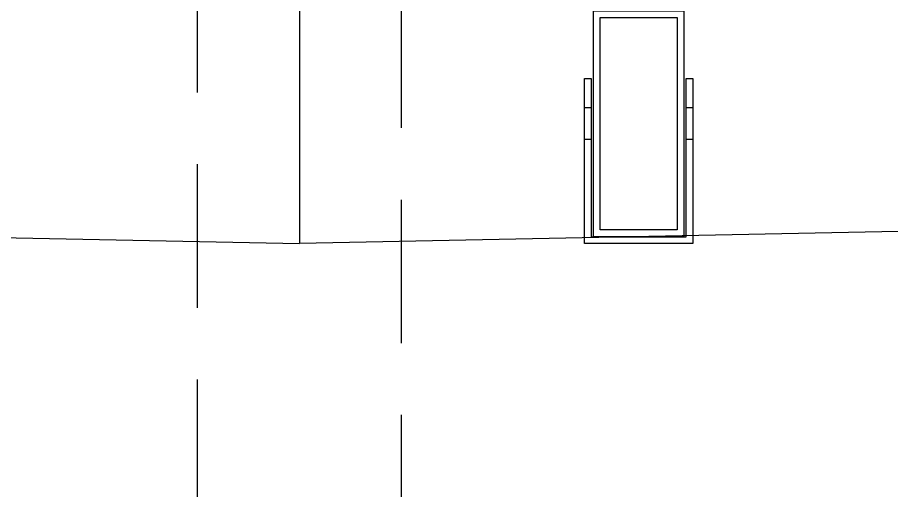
# Model space of a CAD drawing. Header units: centimetres. Extents: x 26569 to 160723, y -3143 to 14565.
# Drawn here: x 98214.61 to 98253.25, y -806.95 to -786.02 of the extents above; entities that cross this region are included whole.
import ezdxf

# ---------------------------------------------------------------- set-up
doc = ezdxf.new("R2010")
doc.units = ezdxf.units.CM
doc.header["$LTSCALE"] = 100
doc.linetypes.add('HIDDEN', pattern=[9.525, 6.35, -3.175])
for name, color, linetype in [('A-ELEV-01', 255, 'Continuous'), ('A-ELEV-02', 253, 'Continuous'), ('M-PIPE', 235, 'Continuous'), ('S-STEL', 3, 'Continuous')]:
    doc.layers.add(name, color=color, linetype=linetype)

# ---------------------------------------------------------------- blocks, each defined once
blk = doc.blocks.new('SYPHONKES')
at = {"ltscale": 0.1}
blk.add_lwpolyline([(0, 27.038), (0, -2.482)], dxfattribs=at)
blk = doc.blocks.new('A$Ccc9a2781')
at = {"linetype": 'HIDDEN', "ltscale": 0.1}
for points in [[(702.5, 237.5), (702.5, 1047.28)], [(792.5, 1047.28), (792.5, 237.5)]]:
    blk.add_lwpolyline(points, dxfattribs=at)
at = {"xscale": 10, "yscale": 10, "zscale": 10}
blk.add_blockref('SYPHONKES', (747.5, 1045.77, -5331.08), dxfattribs=at)

msp = doc.modelspace()

# ---------------------------------------------------------------- linework, layer by layer
at = {"layer": 'A-ELEV-01'}
for points in [[(98227.075, -786.021), (98227.075, -796.023)], [(98146.742, -794.417), (98227.075, -796.023)], [(98325.635, -794.052), (98227.075, -796.023)]]:
    msp.add_lwpolyline(points, dxfattribs=at)
at = {"layer": 'A-ELEV-02'}
msp.add_lwpolyline([(98239.975, -795.721), (98244.175, -795.721), (98244.175, -788.721), (98244.475, -788.721), (98244.475, -796.021), (98239.675, -796.021), (98239.675, -788.721), (98239.975, -788.721)], close=True, dxfattribs=at)
for points in [[(98239.975, -790.021), (98239.675, -790.021)], [(98244.475, -790.021), (98244.175, -790.021)], [(98239.975, -791.421), (98239.675, -791.421)], [(98244.475, -791.421), (98244.175, -791.421)]]:
    msp.add_lwpolyline(points, dxfattribs=at)
at = {"layer": 'S-STEL'}
for points in [[(98244.075, -795.721), (98240.075, -795.721), (98240.075, -785.721), (98244.075, -785.721)], [(98243.775, -795.421), (98240.375, -795.421), (98240.375, -786.021), (98243.775, -786.021)]]:
    msp.add_lwpolyline(points, close=True, dxfattribs=at)

# ---------------------------------------------------------------- block references
at = {"layer": 'M-PIPE', "lineweight": 35, "xscale": 0.1, "yscale": 0.1, "zscale": 0.1}
msp.add_blockref('A$Ccc9a2781', (98152.326, -889.286, 533.108), dxfattribs=at)

doc.saveas('drawing.dxf')
